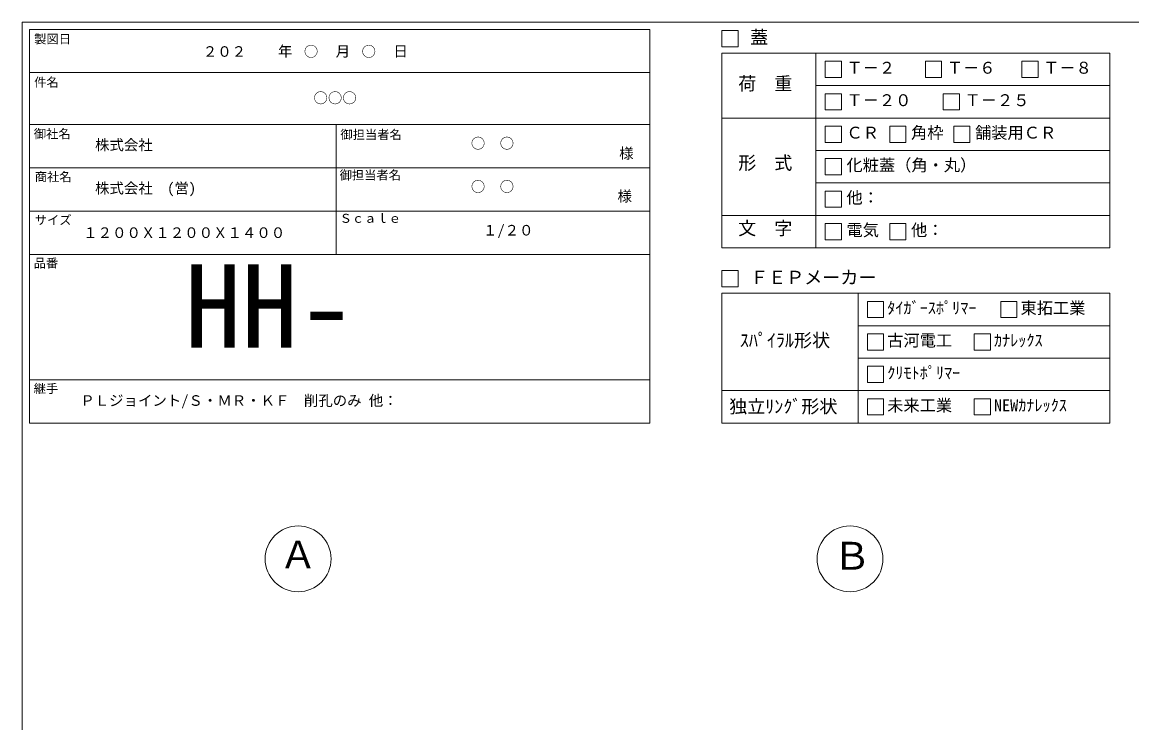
# Model space of a CAD drawing. Units: millimetres, scale not verified. Extents: x -6420 to 6420, y -3078 to 3078.
# Drawn here: x -1740 to 2362, y 487 to 3078 of the extents above; entities that cross this region are included whole.
import ezdxf
from ezdxf.enums import TextEntityAlignment as Align

# ---------------------------------------------------------------- set-up
doc = ezdxf.new("R2010")
doc.units = ezdxf.units.MM
doc.header["$LTSCALE"] = 20
for name, color, linetype, lineweight in [('0-2_waku', 7, 'Continuous', 18), ('0-3_gaikei', 7, 'Continuous', 18), ('0-D_文字１', 7, 'Continuous', 18), ('1-4_文字２', 7, 'Continuous', 5)]:
    doc.layers.add(name, color=color, linetype=linetype, lineweight=lineweight)
doc.styles.add('ＭＳ ゴシック', font='')
doc.styles.get('ＭＳ ゴシック').set_extended_font_data('MS Gothic')

msp = doc.modelspace()

# ---------------------------------------------------------------- linework, layer by layer
at = {"layer": '0-2_waku'}
for p, q in [((-1739.75, 3078.25), (-1739.75, -2621.75)), ((-1739.75, 3078.25), (6420.25, 3078.25)), ((-1739.75, 3078.25), (6420.25, 3078.25)), ((-1713.08, 3051.59), (-1713.08, 1595.59)), ((-1713.08, 3051.59), (580.25, 3051.59)), ((-1713.08, 3051.59), (-1713.08, 1595.59)), ((-1713.08, 3051.59), (580.25, 3051.59)), ((-1713.08, 3051.59), (-1713.08, 1595.59)), ((580.25, 3051.59), (580.25, 1595.59)), ((846.92, 2963.88), (2280.25, 2963.88)), ((846.92, 2963.88), (846.92, 2243.88)), ((1194.47, 2963.88), (1194.47, 2243.88)), ((2280.25, 2963.88), (2280.25, 2243.88)), ((-1713.08, 2891.59), (580.25, 2891.59)), ((-1713.08, 2891.59), (580.25, 2891.59)), ((-1713.08, 2891.59), (580.25, 2891.59)), ((-1713.08, 2891.59), (580.25, 2891.59)), ((1194.47, 2843.88), (2280.25, 2843.88)), ((846.92, 2723.88), (2280.25, 2723.88)), ((-1713.08, 2699.59), (580.25, 2699.59)), ((-1713.08, 2699.59), (580.25, 2699.59)), ((-579.75, 2699.59), (-579.75, 2219.59)), ((1194.47, 2603.88), (2280.25, 2603.88)), ((-1713.08, 2539.59), (580.25, 2539.59)), ((1194.47, 2483.88), (2280.25, 2483.88)), ((-1713.08, 2379.59), (580.25, 2379.59)), ((846.92, 2363.88), (2280.25, 2363.88)), ((-1713.08, 2219.59), (580.25, 2219.59)), ((846.92, 2243.88), (2280.25, 2243.88)), ((846.92, 2075.59), (2280.25, 2075.59)), ((846.92, 2075.59), (846.92, 1595.59)), ((1350.67, 2075.59), (1350.67, 1595.59)), ((2280.25, 2075.59), (2280.25, 1595.59)), ((1350.67, 1955.59), (2280.25, 1955.59)), ((1350.67, 1835.59), (2280.25, 1835.59)), ((-1713.08, 1755.59), (580.25, 1755.59)), ((846.92, 1715.59), (2280.25, 1715.59)), ((-1713.08, 1595.59), (580.25, 1595.59)), ((846.92, 1595.59), (2280.25, 1595.59)), ((846.92, 1595.59), (2280.25, 1595.59))]:
    msp.add_line(p, q, dxfattribs=at)
at = {"layer": '0-3_gaikei'}
for centre in [(-719.75, 1093.59), (1320.25, 1093.59)]:
    msp.add_circle(centre, 121.88, dxfattribs=at)
at = {"layer": '0-D_文字１'}
for p, q in [((846.92, 3047.63), (846.92, 2987.63)), ((846.92, 2987.63), (906.92, 2987.63)), ((1228.21, 2933.88), (1288.21, 2933.88)), ((1228.21, 2933.88), (1228.21, 2873.88)), ((1228.21, 2933.88), (1228.21, 2873.88)), ((1228.21, 2933.88), (1288.21, 2933.88)), ((1228.21, 2933.88), (1228.21, 2873.88)), ((1228.21, 2933.88), (1288.21, 2933.88)), ((1288.21, 2933.88), (1288.21, 2873.88)), ((1288.21, 2933.88), (1288.21, 2873.88)), ((1288.21, 2933.88), (1288.21, 2873.88)), ((1598.99, 2933.88), (1658.99, 2933.88)), ((1598.99, 2933.88), (1598.99, 2873.88)), ((1658.99, 2933.88), (1658.99, 2873.88)), ((1955.26, 2933.88), (2015.26, 2933.88)), ((1955.26, 2933.88), (1955.26, 2873.88)), ((2015.26, 2933.88), (2015.26, 2873.88)), ((1228.21, 2873.88), (1288.21, 2873.88)), ((1228.21, 2873.88), (1288.21, 2873.88)), ((1228.21, 2873.88), (1288.21, 2873.88)), ((1598.99, 2873.88), (1658.99, 2873.88)), ((1955.26, 2873.88), (2015.26, 2873.88)), ((1228.21, 2813.88), (1288.21, 2813.88)), ((1228.21, 2813.88), (1228.21, 2753.88)), ((1288.21, 2813.88), (1288.21, 2753.88)), ((1664.85, 2813.88), (1724.85, 2813.88)), ((1664.85, 2813.88), (1664.85, 2753.88)), ((1724.85, 2813.88), (1724.85, 2753.88)), ((1228.21, 2753.88), (1288.21, 2753.88)), ((1664.85, 2753.88), (1724.85, 2753.88)), ((1228.21, 2693.88), (1288.21, 2693.88)), ((1228.21, 2693.88), (1228.21, 2633.88)), ((1228.21, 2693.88), (1228.21, 2633.88)), ((1288.21, 2693.88), (1288.21, 2633.88)), ((1288.21, 2693.88), (1288.21, 2633.88)), ((1466.87, 2693.88), (1526.87, 2693.88)), ((1466.87, 2693.88), (1466.87, 2633.88)), ((1526.87, 2693.88), (1526.87, 2633.88)), ((1703.55, 2693.88), (1763.55, 2693.88)), ((1703.55, 2693.88), (1703.55, 2633.88)), ((1763.55, 2693.88), (1763.55, 2633.88)), ((1228.21, 2633.88), (1288.21, 2633.88)), ((1228.21, 2633.88), (1288.21, 2633.88)), ((1466.87, 2633.88), (1526.87, 2633.88)), ((1703.55, 2633.88), (1763.55, 2633.88)), ((1228.21, 2573.88), (1228.21, 2513.88)), ((1288.21, 2573.88), (1288.21, 2513.88)), ((1228.21, 2513.88), (1288.21, 2513.88)), ((1228.21, 2453.88), (1288.21, 2453.88)), ((1228.21, 2453.88), (1228.21, 2393.88)), ((1228.21, 2453.88), (1228.21, 2393.88)), ((1288.21, 2453.88), (1288.21, 2393.88)), ((1288.21, 2453.88), (1288.21, 2393.88)), ((1228.21, 2393.88), (1288.21, 2393.88)), ((1228.21, 2393.88), (1288.21, 2393.88)), ((1228.21, 2333.88), (1228.21, 2273.88)), ((1466.87, 2333.88), (1466.87, 2273.88)), ((1228.21, 2273.88), (1288.21, 2273.88)), ((1466.87, 2273.88), (1526.87, 2273.88)), ((846.92, 2159.34), (846.92, 2099.34)), ((846.92, 2099.34), (906.92, 2099.34)), ((1384.41, 2045.59), (1384.41, 1985.59)), ((1877.19, 2045.59), (1937.19, 2045.59)), ((1877.19, 2045.59), (1877.19, 1985.59)), ((1877.19, 2045.59), (1937.19, 2045.59)), ((1877.19, 2045.59), (1877.19, 1985.59)), ((1877.19, 2045.59), (1937.19, 2045.59)), ((1877.19, 2045.59), (1877.19, 1985.59)), ((1937.19, 2045.59), (1937.19, 1985.59)), ((1937.19, 2045.59), (1937.19, 1985.59)), ((1937.19, 2045.59), (1937.19, 1985.59)), ((1384.41, 1985.59), (1444.41, 1985.59)), ((1877.19, 1985.59), (1937.19, 1985.59)), ((1877.19, 1985.59), (1937.19, 1985.59)), ((1877.19, 1985.59), (1937.19, 1985.59)), ((1384.41, 1925.59), (1444.41, 1925.59)), ((1384.41, 1925.59), (1384.41, 1865.59)), ((1444.41, 1925.59), (1444.41, 1865.59)), ((1778.95, 1925.59), (1778.95, 1865.59)), ((1384.41, 1865.59), (1444.41, 1865.59)), ((1778.95, 1865.59), (1838.95, 1865.59)), ((1384.41, 1805.59), (1384.41, 1745.59)), ((1384.41, 1745.59), (1444.41, 1745.59)), ((1384.41, 1685.59), (1444.41, 1685.59)), ((1384.41, 1685.59), (1384.41, 1625.59)), ((1444.41, 1685.59), (1444.41, 1625.59)), ((1778.95, 1685.59), (1838.95, 1685.59)), ((1778.95, 1685.59), (1778.95, 1625.59)), ((1838.95, 1685.59), (1838.95, 1625.59)), ((1384.41, 1625.59), (1444.41, 1625.59)), ((1778.95, 1625.59), (1838.95, 1625.59))]:
    msp.add_line(p, q, dxfattribs=at)
for points in [[(846.92, 3047.63), (906.92, 3047.63), (906.92, 2987.63)], [(846.92, 3047.63), (906.92, 3047.63), (906.92, 2987.63)], [(1228.21, 2693.88), (1288.21, 2693.88), (1288.21, 2633.88)], [(1228.21, 2693.88), (1228.21, 2633.88), (1288.21, 2633.88)], [(1228.21, 2573.88), (1288.21, 2573.88), (1288.21, 2513.88)], [(1228.21, 2453.88), (1288.21, 2453.88), (1288.21, 2393.88)], [(1228.21, 2453.88), (1228.21, 2393.88), (1288.21, 2393.88)], [(1228.21, 2333.88), (1288.21, 2333.88), (1288.21, 2273.88)], [(1466.87, 2333.88), (1526.87, 2333.88), (1526.87, 2273.88)], [(846.92, 2159.34), (906.92, 2159.34), (906.92, 2099.34)], [(1384.41, 2045.59), (1444.41, 2045.59), (1444.41, 1985.59)], [(1778.95, 1925.59), (1838.95, 1925.59), (1838.95, 1865.59)], [(1384.41, 1805.59), (1444.41, 1805.59), (1444.41, 1745.59)]]:
    msp.add_lwpolyline(points, dxfattribs=at)

# ---------------------------------------------------------------- texts
at = {"layer": '0-D_文字１', "style": 'ＭＳ ゴシック'}
for s, height, p in [('製図日', 33.24, (-1695.38, 2989.66)), ('蓋', 48.88, (951.03, 2983.74)), ('\u3000\u3000年\u3000\u3000\u3000月\u3000\u3000\u3000日', 39.1, (-900.67, 2939.52)), ('Ｔ－２', 43.99, (1307.07, 2874.53)), ('Ｔ－６', 43.99, (1677.85, 2874.53)), ('Ｔ－８', 43.99, (2034.12, 2874.53)), ('件名', 33.24, (-1695.38, 2829.66)), ('荷\u3000重', 48.88, (906.87, 2812.15)), ('Ｔ－２０', 43.99, (1307.07, 2754.53)), ('Ｔ－２５', 43.99, (1743.71, 2754.53)), ('御社名', 33.24, (-1696.68, 2638.98)), ('御担当者名', 33.24, (-563.47, 2636.04)), ('御担当者名', 33.24, (-563.47, 2636.04)), ('ＣＲ', 43.99, (1307.07, 2634.53)), ('角枠', 43.99, (1545.73, 2634.53)), ('舗装用ＣＲ', 43.99, (1782.4, 2634.53)), ('様', 39.1, (466.86, 2562.03)), ('形\u3000式', 48.88, (906.87, 2518.86)), ('化粧蓋（角・丸）', 43.99, (1307.07, 2514.53)), ('商社名', 33.24, (-1693.21, 2480.26)), ('御担当者名', 33.24, (-566.42, 2486.29)), ('様', 39.1, (460.87, 2403.48)), ('他：', 43.99, (1307.07, 2394.53)), ('サイズ', 33.24, (-1693.21, 2320.26)), ('Ｓｃａｌｅ', 33.24, (-566.42, 2326.29)), ('文\u3000字', 48.88, (906.87, 2276.89)), ('電気', 43.99, (1307.07, 2274.53)), ('他：', 43.99, (1545.73, 2274.53)), ('１２００Ｘ１２００Ｘ１４００', 39.1, (-1514.19, 2268.57)), ('１/２０', 39.1, (-36.35, 2277.61)), ('品番', 33.24, (-1697.21, 2160.73)), ('HH-', 307.9, (-1138.77, 1782.03)), ('ＦＥＰメーカー', 48.88, (951.03, 2095.45)), ('ﾀｲｶﾞｰｽﾎﾟﾘﾏｰ', 43.99, (1457.7, 1986.24)), ('東拓工業', 43.99, (1950.48, 1986.24)), ('ｽﾊﾟｲﾗﾙ形状', 48.88, (913.08, 1862.71)), ('古河電工', 43.99, (1457.7, 1866.24)), ('ｶﾅﾚｯｸｽ', 43.99, (1852.24, 1866.24)), ('ｸﾘﾓﾄﾎﾟﾘﾏｰ', 43.99, (1457.7, 1746.24)), ('継手', 33.24, (-1697.21, 1696.73)), ('ＰＬジョイント/Ｓ・ＭＲ・ＫＦ\u3000削孔のみ 他：', 39.1, (-1525.09, 1647.86)), ('独立ﾘﾝｸﾞ形状', 48.88, (873.7, 1618.07)), ('未来工業', 43.99, (1457.7, 1626.24)), ('NEWｶﾅﾚｯｸｽ', 43.99, (1852.24, 1626.24)), ('Ａ', 103.1, (-790.14, 1027.02)), ('Ｂ', 103.1, (1257.19, 1022.37))]:
    msp.add_text(s, height=height, dxfattribs=at).set_placement(p, align=Align.BOTTOM_LEFT)
at = {"layer": '1-4_文字２', "style": 'ＭＳ ゴシック'}
for s, p in [('\u3000\u3000２０２\u3000\u3000\u3000\u3000○\u3000\u3000\u3000○', (-1178.64, 2938.48)), ('○○○', (-663.06, 2766.71)), ('株式会社', (-1470.41, 2593.03)), ('○\u3000○', (-81.37, 2598.87)), ('株式会社\u3000(営)', (-1470.41, 2433.03)), ('○\u3000○', (-81.37, 2438.87))]:
    msp.add_text(s, height=39.1, dxfattribs=at).set_placement(p, align=Align.BOTTOM_LEFT)

doc.saveas('drawing.dxf')
